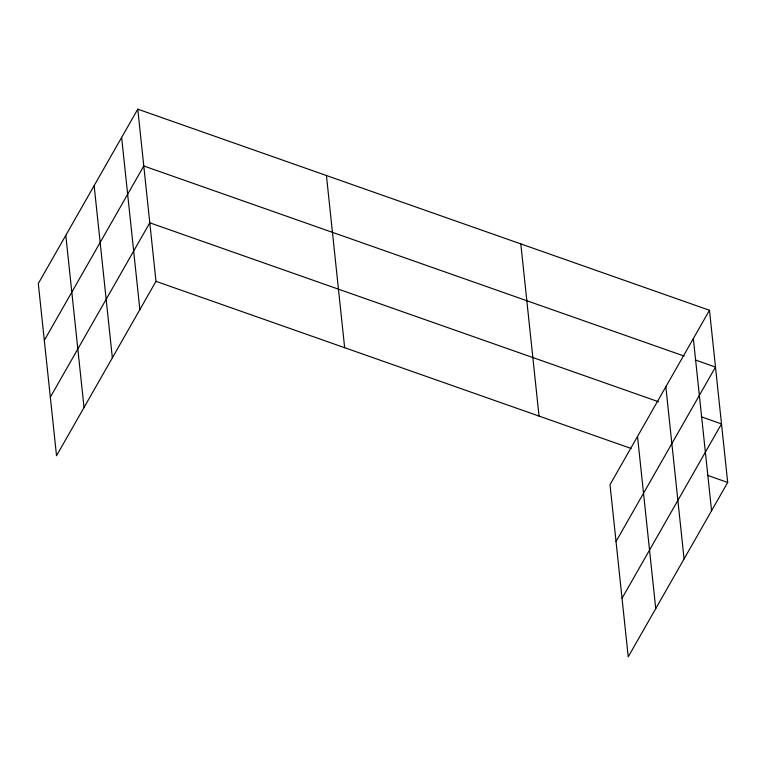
<?xml version="1.0" encoding="UTF-8"?>
<svg xmlns="http://www.w3.org/2000/svg" width="766" height="766" viewBox="0 0 766 766"><rect width="100%" height="100%" fill="white"/><g stroke="black" fill="none" stroke-linecap="round" stroke-linejoin="round"><path stroke-width="1.15" d="M137.775 109.165L38.3 283.554L56.521 455.732L155.986 281.342L137.775 109.165L709.479 310.268L727.7 482.446L628.225 656.835L610.014 484.658L709.479 310.268M44.313 340.372L143.788 165.983L684.048 356.027M50.326 397.19L149.791 222.801L658.616 401.786M616.027 541.476L715.492 367.086L695.279 359.982M622.03 598.294L721.505 423.904L701.292 416.8M155.986 281.342L631.127 448.474M707.487 475.332L727.7 482.446M693.345 338.553L711.566 510.731M665.846 386.773L684.067 558.941M637.513 436.448L655.734 608.616M520.813 243.904L539.034 416.082M326.431 175.529L344.652 347.707M121.641 137.449L139.862 309.617M94.141 185.659L112.353 357.837M65.799 235.344L84.021 407.512"/></g></svg>
